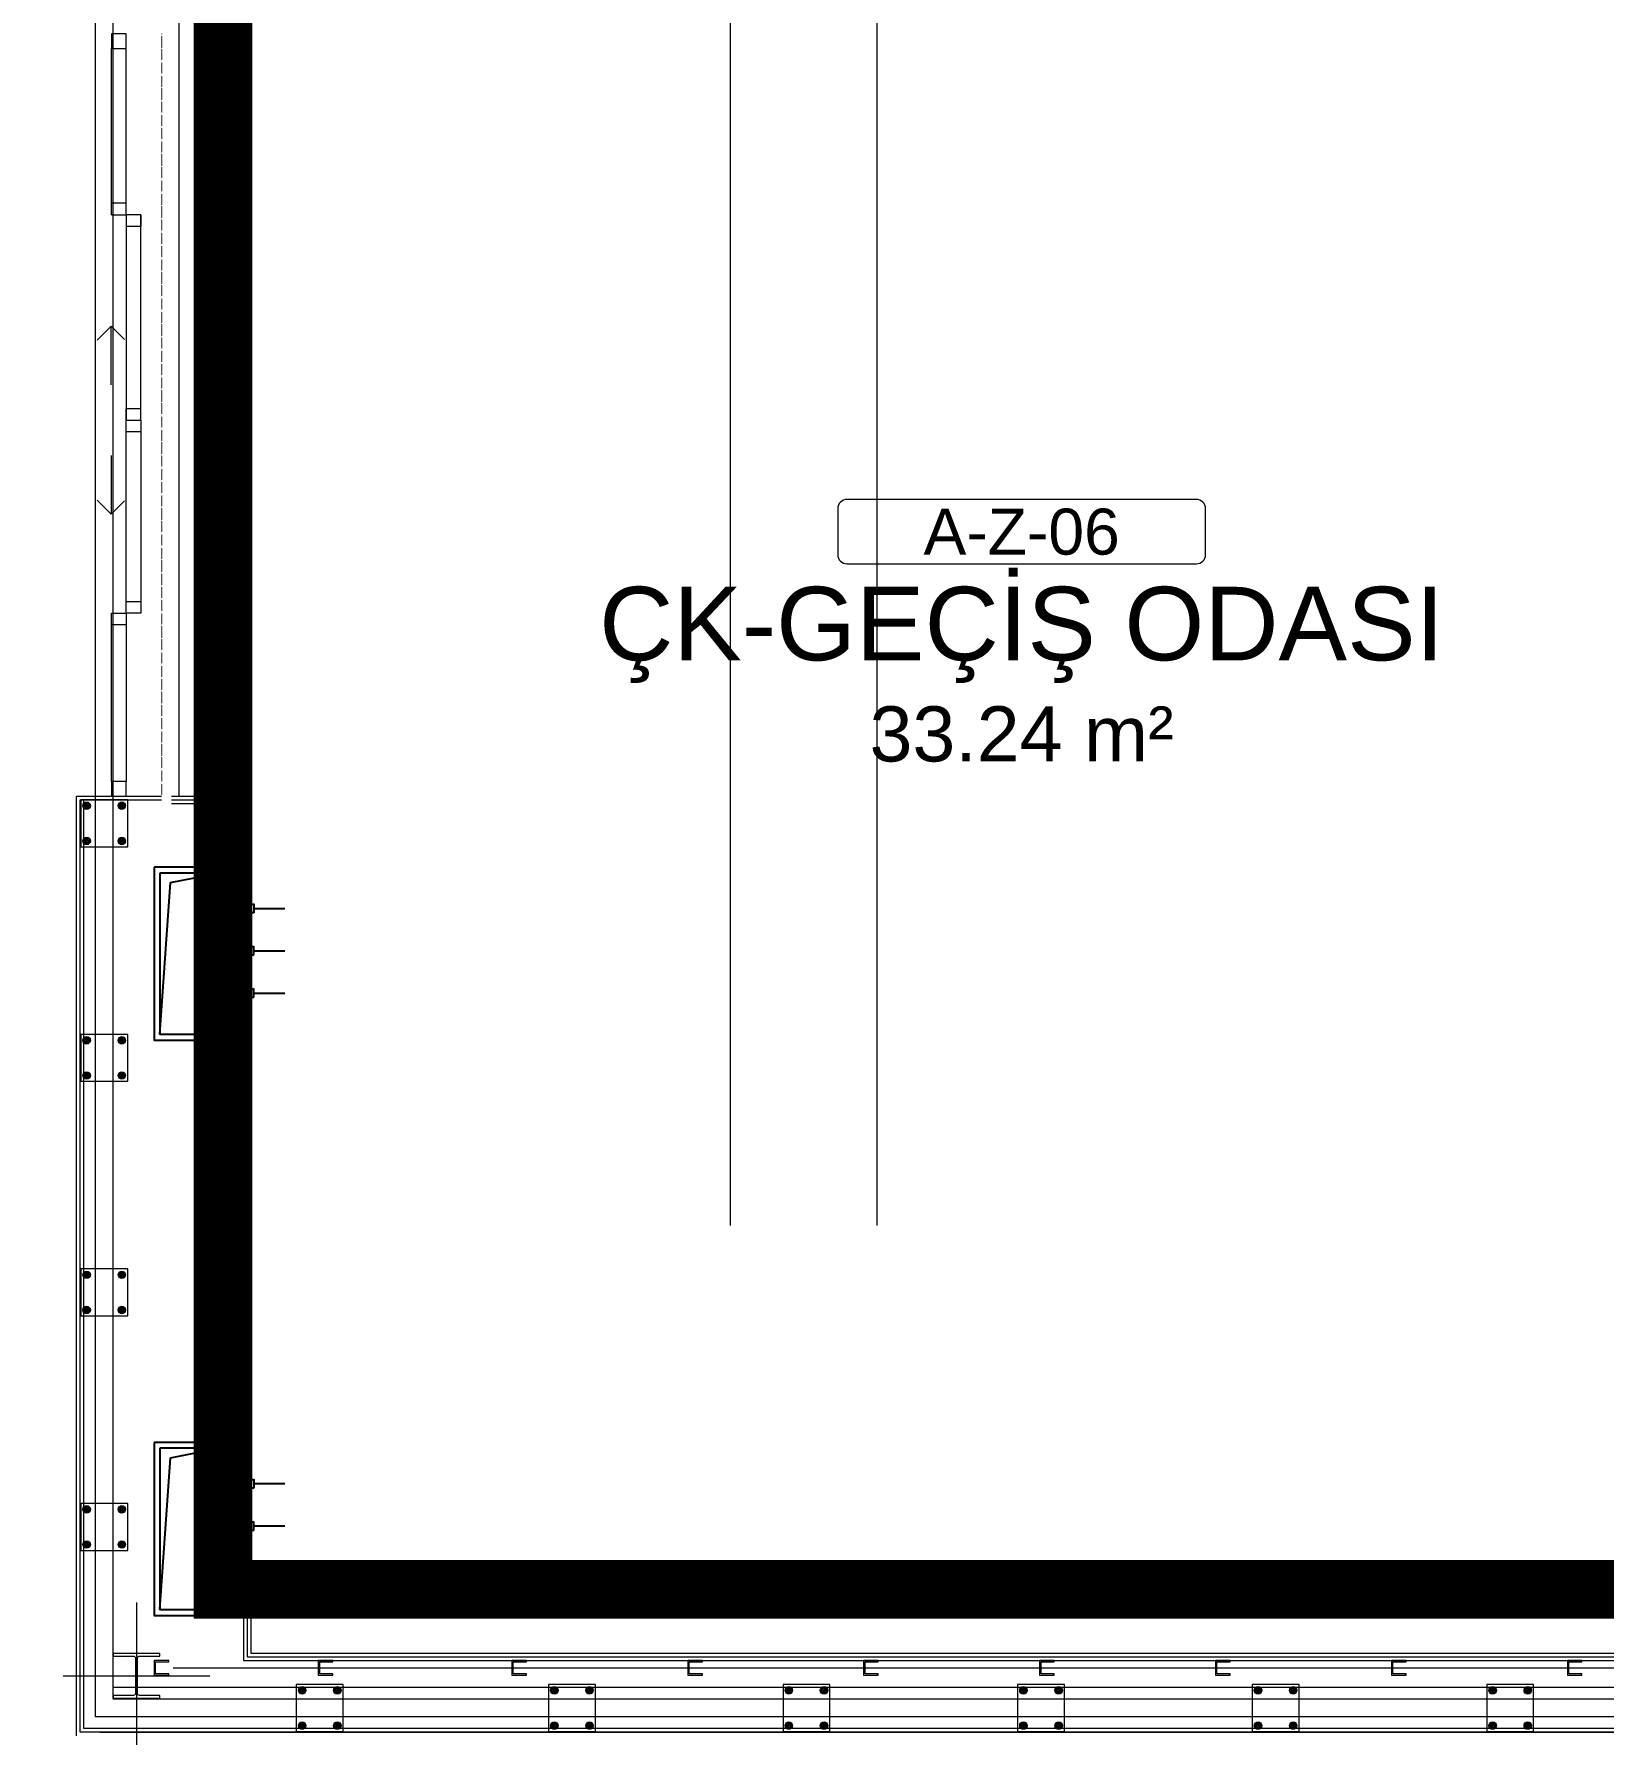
# Model space of a CAD drawing. Header units: centimetres. Extents: x 405464 to 563355, y 50011 to 66875.
# Drawn here: x 513001 to 513536, y 54857 to 55437 of the extents above; entities that cross this region are included whole.
import ezdxf
from ezdxf.enums import TextEntityAlignment as Align

# ---------------------------------------------------------------- set-up
doc = ezdxf.new("R2010")
doc.units = ezdxf.units.CM
for name, pattern in [('CHAIN', [0.3543, 0.2362, -0.0295, 0.0591, -0.0295]), ('DASHDOT', [25.4, 12.7, -6.35, 0, -6.35]), ('DOT', [0.25, 0, -0.25])]:
    doc.linetypes.add(name, pattern=pattern)
doc.layers.get('0').update_dxf_attribs({"lineweight": 9})
doc.layers.add('-MH_Ad', color=1, linetype='Continuous', lineweight=9, true_color=0xff0000)
doc.layers.add('DV_alçıpanel_duvar_yeni', color=1, linetype='Continuous', lineweight=20, true_color=0xff0000)
for name, color, linetype, lineweight in [('0-KRCN-MİMARİ-220526', 8, 'Continuous', 9), ('A_Aks', 30, 'DASHDOT', 9), ('A_Pencere Doğrama-Ex', 140, 'Continuous', 15), ('D_Aluminyum', 140, 'Continuous', 18), ('D_Celik_Profil', 10, 'Continuous', 15), ('DV_Alcipan_Ylt', 93, 'BATTING', 9), ('G_0.09', 254, 'Continuous', 9), ('G_0.13', 145, 'Continuous', 13), ('M00_Mahal_No$0$MH_Alan', 51, 'Continuous', 9), ('M_DC', 130, 'Continuous', 15), ('MH_Alan', 51, 'Continuous', 9)]:
    doc.layers.add(name, color=color, linetype=linetype, lineweight=lineweight)
doc.layers.add('Em.K - FFU', color=2, linetype='Continuous')
doc.styles.add('M00_Mahal_No$0$Kalin01', font='swissk.ttf')
doc.styles.add('M00_Mahal_No$0$Normal', font='swiss.ttf')
doc.styles.add('MAHAL', font='swissc.ttf')
doc.linetypes.add('BATTING', pattern='A,0.0001,-0.1,[134,ltypeshp.shx,S=0.1,R=0,X=-0.1,Y=0],-0.2,[134,ltypeshp.shx,S=0.1,R=180,X=0.1,Y=0],-0.1', length=0.4001)

# ---------------------------------------------------------------- blocks, each defined once
blk = doc.blocks.new('1_etap')
at = {"color": 8}
for points in [[(-3871.52, 2840.25), (-3855.52, 2840.25), (-3855.52, 2856.25), (-3871.52, 2856.25)], [(-3871.52, 2760.25), (-3855.52, 2760.25), (-3855.52, 2776.25), (-3871.52, 2776.25)], [(-3871.52, 2680.25), (-3855.52, 2680.25), (-3855.52, 2696.25), (-3871.52, 2696.25)], [(-3871.52, 2600.25), (-3855.52, 2600.25), (-3855.52, 2616.25), (-3871.52, 2616.25)], [(-3798.02, 2538.5), (-3782.02, 2538.5), (-3782.02, 2554.5), (-3798.02, 2554.5)], [(-3712.02, 2538.5), (-3696.02, 2538.5), (-3696.02, 2554.5), (-3712.02, 2554.5)], [(-3632.02, 2538.5), (-3616.02, 2538.5), (-3616.02, 2554.5), (-3632.02, 2554.5)], [(-3552.02, 2538.5), (-3536.02, 2538.5), (-3536.02, 2554.5), (-3552.02, 2554.5)], [(-3472.02, 2538.5), (-3456.02, 2538.5), (-3456.02, 2554.5), (-3472.02, 2554.5)], [(-3392.02, 2538.5), (-3376.02, 2538.5), (-3376.02, 2554.5), (-3392.02, 2554.5)]]:
    blk.add_lwpolyline(points, close=True, dxfattribs=at)
at = {"layer": 'A_Aks', "color": 8, "ltscale": 10}
for points in [[(-3852.52, 2582.5), (-3852.52, 2532.5)], [(-3877.52, 2557.5), (-3827.52, 2557.5)]]:
    blk.add_lwpolyline(points, dxfattribs=at)
at = {"layer": 'D_Aluminyum', "color": 8}
for p, q in [((-3856.02, 3117.5), (-3861.02, 3117.5)), ((-3861.02, 3055.86), (-3861.02, 3112.5)), ((-3856.02, 3055.86), (-3856.02, 3112.5)), ((-3861.02, 3055.86), (-3861.02, 3059.86)), ((-3861.02, 3059.86), (-3856.02, 3059.86)), ((-3861.02, 3055.86), (-3856.02, 3055.86)), ((-3851.02, 3055.86), (-3856.02, 3055.86)), ((-3856.02, 3055.86), (-3856.02, 2985.78)), ((-3851.02, 3051.86), (-3856.02, 3051.86)), ((-3851.02, 2985.78), (-3851.02, 3055.86)), ((-3851.02, 3055.86), (-3851.02, 3051.86)), ((-3861.17, 3017.89), (-3865.97, 3013.1)), ((-3861.17, 2997.81), (-3861.17, 3017.89)), ((-3861.17, 3017.89), (-3856.56, 3013.27)), ((-3856.02, 2985.78), (-3856.02, 2989.78)), ((-3856.02, 2989.78), (-3851.02, 2989.78)), ((-3856.02, 2919.93), (-3856.02, 2985.78)), ((-3856.02, 2985.78), (-3851.02, 2985.78)), ((-3856.02, 2985.78), (-3851.02, 2985.78)), ((-3851.02, 2981.78), (-3856.02, 2981.78)), ((-3851.02, 2985.78), (-3851.02, 2919.93)), ((-3851.02, 2985.78), (-3851.02, 2981.78)), ((-3861.18, 2973.76), (-3861.18, 2953.68)), ((-3861.18, 2953.68), (-3865.97, 2958.47)), ((-3861.18, 2953.68), (-3856.56, 2958.3)), ((-3856.02, 2919.93), (-3856.02, 2923.93)), ((-3856.02, 2923.93), (-3851.02, 2923.93)), ((-3861.02, 2862.5), (-3861.02, 2919.93)), ((-3861.02, 2919.93), (-3856.02, 2919.93)), ((-3856.02, 2919.93), (-3856.02, 2862.5)), ((-3851.02, 2919.93), (-3856.02, 2919.93)), ((-3856.02, 2919.93), (-3856.02, 2915.93)), ((-3856.02, 2915.93), (-3861.02, 2915.93))]:
    blk.add_line(p, q, dxfattribs=at)
for points in [[(-3856.02, 3112.5), (-3856.02, 3117.5), (-3861.02, 3117.5), (-3861.02, 3112.5)], [(-3856.02, 2857.5), (-3856.02, 2862.5), (-3861.02, 2862.5), (-3861.02, 2857.5)]]:
    blk.add_lwpolyline(points, close=True, dxfattribs=at)
at = {"layer": 'D_Celik_Profil', "color": 8}
blk.add_lwpolyline([(-3860.52, 2550.8), (-3860.52, 2549.9), (-3844.52, 2549.9), (-3844.52, 2550.8), (-3851.47, 2550.8, -0.414214), (-3852.22, 2551.55), (-3852.22, 2563.45, -0.414214), (-3851.47, 2564.2), (-3844.52, 2564.2), (-3844.52, 2565.1), (-3860.52, 2565.1), (-3860.52, 2564.2), (-3853.57, 2564.2, -0.414214), (-3852.82, 2563.45), (-3852.82, 2551.55, -0.414214), (-3853.57, 2550.8)], format="xyb", close=True, dxfattribs=at)
at = {"layer": 'DV_Alcipan_Ylt', "color": 8, "ltscale": 5}
blk.add_line((-3840.02, 2560.2), (-3256.02, 2560.2), dxfattribs=at)
at = {"layer": 'DV_alçıpanel_duvar_yeni', "color": 8, "linetype": 'DOT'}
blk.add_line((-3844.02, 3117.5), (-3844.02, 2857.5), dxfattribs=at)
at = {"layer": 'DV_alçıpanel_duvar_yeni', "color": 8}
for p, q in [((-3873.02, 2537), (-3873.02, 2857.5)), ((-3873.02, 2857.5), (-3844.02, 2857.5)), ((-3871.77, 2538.25), (-3871.77, 2856.25)), ((-3871.77, 2856.25), (-3844.02, 2856.25)), ((-3870.52, 2539.5), (-3870.52, 2856.25)), ((-3840.52, 2857.5), (-3813.52, 2857.5)), ((-3840.52, 2856.25), (-3814.77, 2856.25)), ((-3840.52, 2855), (-3816.02, 2855)), ((-3816.02, 2855), (-3816.02, 2562.7)), ((-3814.77, 2856.25), (-3814.77, 2563.95)), ((-3813.52, 2857.5), (-3813.52, 2565.2)), ((-3814.77, 2563.95), (-3281.27, 2563.95)), ((-3813.52, 2565.2), (-3282.52, 2565.2)), ((-3816.02, 2562.7), (-3280.02, 2562.7)), ((-2418.27, 2538.25), (-3871.77, 2538.25)), ((-2418.27, 2539.5), (-3870.52, 2539.5)), ((-3865.02, 2538.25), (-2411.02, 2538.25))]:
    blk.add_line(p, q, dxfattribs=at)
at = {"layer": 'Em.K - FFU', "color": 8}
for p, q in [((-3840.91, 2828.03), (-3824.52, 2831.29)), ((-3824.52, 2831.29), (-3819.52, 2831.29)), ((-3819.52, 2774.29), (-3819.52, 2833.29)), ((-3819.02, 2774.29), (-3819.02, 2833.29)), ((-3844.52, 2776.29), (-3840.91, 2828.03)), ((-3818.21, 2819.22), (-3812.44, 2820.76)), ((-3818.21, 2819.22), (-3812.44, 2817.67)), ((-3812.44, 2820.76), (-3812.44, 2817.67)), ((-3812.44, 2819.22), (-3801.9, 2819.22)), ((-3818.21, 2804.79), (-3812.44, 2806.34)), ((-3818.21, 2804.79), (-3812.44, 2803.25)), ((-3812.44, 2803.25), (-3812.44, 2806.34)), ((-3812.44, 2804.79), (-3801.9, 2804.79)), ((-3818.21, 2790.37), (-3812.44, 2791.91)), ((-3818.21, 2790.37), (-3812.44, 2788.82)), ((-3812.44, 2788.82), (-3812.44, 2791.91)), ((-3812.44, 2790.37), (-3801.9, 2790.37)), ((-3824.52, 2776.29), (-3819.52, 2776.29)), ((-3840.91, 2631.84), (-3824.52, 2635.1)), ((-3824.52, 2635.1), (-3819.52, 2635.1)), ((-3819.52, 2578.1), (-3819.52, 2637.1)), ((-3819.02, 2578.1), (-3819.02, 2637.1)), ((-3844.52, 2580.1), (-3840.91, 2631.84)), ((-3818.21, 2623.02), (-3812.44, 2624.57)), ((-3818.21, 2623.02), (-3812.44, 2621.48)), ((-3812.44, 2624.57), (-3812.44, 2621.48)), ((-3812.44, 2623.02), (-3801.9, 2623.02)), ((-3818.21, 2608.6), (-3812.44, 2610.14)), ((-3812.44, 2607.06), (-3812.44, 2610.14)), ((-3818.21, 2608.6), (-3812.44, 2607.06)), ((-3812.44, 2608.6), (-3801.9, 2608.6)), ((-3818.21, 2594.18), (-3812.44, 2595.72)), ((-3818.21, 2594.18), (-3812.44, 2592.63)), ((-3812.44, 2592.63), (-3812.44, 2595.72)), ((-3812.44, 2594.18), (-3801.9, 2594.18)), ((-3824.52, 2580.1), (-3819.52, 2580.1))]:
    blk.add_line(p, q, dxfattribs=at)
for points in [[(-3846.52, 2833.29), (-3846.52, 2774.29), (-3822.52, 2774.29), (-3822.52, 2833.29)], [(-3844.52, 2831.29), (-3844.52, 2776.29), (-3824.52, 2776.29), (-3824.52, 2831.29)], [(-3819.02, 2774.29), (-3819.02, 2833.29), (-3819.52, 2833.29), (-3819.52, 2774.29)], [(-3846.52, 2637.1), (-3846.52, 2578.1), (-3822.52, 2578.1), (-3822.52, 2637.1)], [(-3844.52, 2635.1), (-3844.52, 2580.1), (-3824.52, 2580.1), (-3824.52, 2635.1)], [(-3819.02, 2578.1), (-3819.02, 2637.1), (-3819.52, 2637.1), (-3819.52, 2578.1)]]:
    blk.add_lwpolyline(points, close=True, dxfattribs=at)
at = {"layer": 'G_0.09', "color": 8}
for p, q in [((-3870.69, 2854.25), (-3870.11, 2855.26)), ((-3870.11, 2853.24), (-3870.69, 2854.25)), ((-3870.11, 2855.26), (-3868.94, 2855.26)), ((-3868.94, 2853.24), (-3870.11, 2853.24)), ((-3868.94, 2855.26), (-3868.35, 2854.25)), ((-3868.35, 2854.25), (-3868.94, 2853.24)), ((-3858.11, 2855.26), (-3858.69, 2854.25)), ((-3858.69, 2854.25), (-3858.11, 2853.24)), ((-3856.94, 2855.26), (-3858.11, 2855.26)), ((-3858.11, 2853.24), (-3856.94, 2853.24)), ((-3856.35, 2854.25), (-3856.94, 2855.26)), ((-3856.94, 2853.24), (-3856.35, 2854.25)), ((-3870.11, 2843.26), (-3870.69, 2842.25)), ((-3870.69, 2842.25), (-3870.11, 2841.24)), ((-3868.94, 2843.26), (-3870.11, 2843.26)), ((-3868.35, 2842.25), (-3868.94, 2843.26)), ((-3868.94, 2841.24), (-3868.35, 2842.25)), ((-3858.69, 2842.25), (-3858.11, 2843.26)), ((-3858.11, 2841.24), (-3858.69, 2842.25)), ((-3858.11, 2843.26), (-3856.94, 2843.26)), ((-3856.94, 2843.26), (-3856.35, 2842.25)), ((-3856.35, 2842.25), (-3856.94, 2841.24)), ((-3870.11, 2841.24), (-3868.94, 2841.24)), ((-3856.94, 2841.24), (-3858.11, 2841.24)), ((-3870.69, 2774.25), (-3870.11, 2775.26)), ((-3870.11, 2773.24), (-3870.69, 2774.25)), ((-3870.11, 2775.26), (-3868.94, 2775.26)), ((-3868.94, 2773.24), (-3870.11, 2773.24)), ((-3868.94, 2775.26), (-3868.35, 2774.25)), ((-3868.35, 2774.25), (-3868.94, 2773.24)), ((-3858.11, 2775.26), (-3858.69, 2774.25)), ((-3858.69, 2774.25), (-3858.11, 2773.24)), ((-3856.94, 2775.26), (-3858.11, 2775.26)), ((-3858.11, 2773.24), (-3856.94, 2773.24)), ((-3856.35, 2774.25), (-3856.94, 2775.26)), ((-3856.94, 2773.24), (-3856.35, 2774.25)), ((-3870.11, 2763.26), (-3870.69, 2762.25)), ((-3870.69, 2762.25), (-3870.11, 2761.24)), ((-3868.94, 2763.26), (-3870.11, 2763.26)), ((-3870.11, 2761.24), (-3868.94, 2761.24)), ((-3868.35, 2762.25), (-3868.94, 2763.26)), ((-3868.94, 2761.24), (-3868.35, 2762.25)), ((-3858.69, 2762.25), (-3858.11, 2763.26)), ((-3858.11, 2761.24), (-3858.69, 2762.25)), ((-3858.11, 2763.26), (-3856.94, 2763.26)), ((-3856.94, 2761.24), (-3858.11, 2761.24)), ((-3856.94, 2763.26), (-3856.35, 2762.25)), ((-3856.35, 2762.25), (-3856.94, 2761.24)), ((-3870.69, 2694.25), (-3870.11, 2695.26)), ((-3870.11, 2693.24), (-3870.69, 2694.25)), ((-3870.11, 2695.26), (-3868.94, 2695.26)), ((-3868.94, 2693.24), (-3870.11, 2693.24)), ((-3868.94, 2695.26), (-3868.35, 2694.25)), ((-3868.35, 2694.25), (-3868.94, 2693.24)), ((-3858.11, 2695.26), (-3858.69, 2694.25)), ((-3858.69, 2694.25), (-3858.11, 2693.24)), ((-3856.94, 2695.26), (-3858.11, 2695.26)), ((-3858.11, 2693.24), (-3856.94, 2693.24)), ((-3856.35, 2694.25), (-3856.94, 2695.26)), ((-3856.94, 2693.24), (-3856.35, 2694.25)), ((-3870.11, 2683.26), (-3870.69, 2682.25)), ((-3870.69, 2682.25), (-3870.11, 2681.24)), ((-3868.94, 2683.26), (-3870.11, 2683.26)), ((-3870.11, 2681.24), (-3868.94, 2681.24)), ((-3868.35, 2682.25), (-3868.94, 2683.26)), ((-3868.94, 2681.24), (-3868.35, 2682.25)), ((-3858.69, 2682.25), (-3858.11, 2683.26)), ((-3858.11, 2681.24), (-3858.69, 2682.25)), ((-3858.11, 2683.26), (-3856.94, 2683.26)), ((-3856.94, 2681.24), (-3858.11, 2681.24)), ((-3856.94, 2683.26), (-3856.35, 2682.25)), ((-3856.35, 2682.25), (-3856.94, 2681.24)), ((-3870.69, 2614.25), (-3870.11, 2615.26)), ((-3870.11, 2615.26), (-3868.94, 2615.26)), ((-3868.94, 2615.26), (-3868.35, 2614.25)), ((-3858.11, 2615.26), (-3858.69, 2614.25)), ((-3856.94, 2615.26), (-3858.11, 2615.26)), ((-3856.35, 2614.25), (-3856.94, 2615.26)), ((-3870.11, 2613.24), (-3870.69, 2614.25)), ((-3868.94, 2613.24), (-3870.11, 2613.24)), ((-3868.35, 2614.25), (-3868.94, 2613.24)), ((-3858.69, 2614.25), (-3858.11, 2613.24)), ((-3858.11, 2613.24), (-3856.94, 2613.24)), ((-3856.94, 2613.24), (-3856.35, 2614.25)), ((-3870.11, 2603.26), (-3870.69, 2602.25)), ((-3870.69, 2602.25), (-3870.11, 2601.24)), ((-3868.94, 2603.26), (-3870.11, 2603.26)), ((-3870.11, 2601.24), (-3868.94, 2601.24)), ((-3868.35, 2602.25), (-3868.94, 2603.26)), ((-3868.94, 2601.24), (-3868.35, 2602.25)), ((-3858.69, 2602.25), (-3858.11, 2603.26)), ((-3858.11, 2601.24), (-3858.69, 2602.25)), ((-3858.11, 2603.26), (-3856.94, 2603.26)), ((-3856.94, 2601.24), (-3858.11, 2601.24)), ((-3856.94, 2603.26), (-3856.35, 2602.25)), ((-3856.35, 2602.25), (-3856.94, 2601.24)), ((-3797.19, 2552.5), (-3796.61, 2553.51)), ((-3796.61, 2551.49), (-3797.19, 2552.5)), ((-3796.61, 2553.51), (-3795.44, 2553.51)), ((-3795.44, 2551.49), (-3796.61, 2551.49)), ((-3795.44, 2553.51), (-3794.85, 2552.5)), ((-3794.85, 2552.5), (-3795.44, 2551.49)), ((-3784.61, 2553.51), (-3785.19, 2552.5)), ((-3785.19, 2552.5), (-3784.61, 2551.49)), ((-3783.44, 2553.51), (-3784.61, 2553.51)), ((-3784.61, 2551.49), (-3783.44, 2551.49)), ((-3782.85, 2552.5), (-3783.44, 2553.51)), ((-3783.44, 2551.49), (-3782.85, 2552.5)), ((-3711.19, 2552.5), (-3710.61, 2553.51)), ((-3710.61, 2551.49), (-3711.19, 2552.5)), ((-3710.61, 2553.51), (-3709.44, 2553.51)), ((-3709.44, 2551.49), (-3710.61, 2551.49)), ((-3709.44, 2553.51), (-3708.85, 2552.5)), ((-3708.85, 2552.5), (-3709.44, 2551.49)), ((-3698.61, 2553.51), (-3699.19, 2552.5)), ((-3699.19, 2552.5), (-3698.61, 2551.49)), ((-3697.44, 2553.51), (-3698.61, 2553.51)), ((-3698.61, 2551.49), (-3697.44, 2551.49)), ((-3696.85, 2552.5), (-3697.44, 2553.51)), ((-3697.44, 2551.49), (-3696.85, 2552.5)), ((-3631.19, 2552.5), (-3630.61, 2553.51)), ((-3630.61, 2551.49), (-3631.19, 2552.5)), ((-3630.61, 2553.51), (-3629.44, 2553.51)), ((-3629.44, 2551.49), (-3630.61, 2551.49)), ((-3629.44, 2553.51), (-3628.85, 2552.5)), ((-3628.85, 2552.5), (-3629.44, 2551.49)), ((-3618.61, 2553.51), (-3619.19, 2552.5)), ((-3619.19, 2552.5), (-3618.61, 2551.49)), ((-3617.44, 2553.51), (-3618.61, 2553.51)), ((-3618.61, 2551.49), (-3617.44, 2551.49)), ((-3616.85, 2552.5), (-3617.44, 2553.51)), ((-3617.44, 2551.49), (-3616.85, 2552.5)), ((-3551.19, 2552.5), (-3550.61, 2553.51)), ((-3550.61, 2551.49), (-3551.19, 2552.5)), ((-3550.61, 2553.51), (-3549.44, 2553.51)), ((-3549.44, 2551.49), (-3550.61, 2551.49)), ((-3549.44, 2553.51), (-3548.85, 2552.5)), ((-3548.85, 2552.5), (-3549.44, 2551.49)), ((-3538.61, 2553.51), (-3539.19, 2552.5)), ((-3539.19, 2552.5), (-3538.61, 2551.49)), ((-3537.44, 2553.51), (-3538.61, 2553.51)), ((-3538.61, 2551.49), (-3537.44, 2551.49)), ((-3536.85, 2552.5), (-3537.44, 2553.51)), ((-3537.44, 2551.49), (-3536.85, 2552.5)), ((-3471.19, 2552.5), (-3470.61, 2553.51)), ((-3470.61, 2551.49), (-3471.19, 2552.5)), ((-3470.61, 2553.51), (-3469.44, 2553.51)), ((-3469.44, 2551.49), (-3470.61, 2551.49)), ((-3469.44, 2553.51), (-3468.85, 2552.5)), ((-3468.85, 2552.5), (-3469.44, 2551.49)), ((-3458.61, 2553.51), (-3459.19, 2552.5)), ((-3459.19, 2552.5), (-3458.61, 2551.49)), ((-3457.44, 2553.51), (-3458.61, 2553.51)), ((-3458.61, 2551.49), (-3457.44, 2551.49)), ((-3456.85, 2552.5), (-3457.44, 2553.51)), ((-3457.44, 2551.49), (-3456.85, 2552.5)), ((-3391.19, 2552.5), (-3390.61, 2553.51)), ((-3390.61, 2551.49), (-3391.19, 2552.5)), ((-3390.61, 2553.51), (-3389.44, 2553.51)), ((-3389.44, 2551.49), (-3390.61, 2551.49)), ((-3389.44, 2553.51), (-3388.85, 2552.5)), ((-3388.85, 2552.5), (-3389.44, 2551.49)), ((-3378.61, 2553.51), (-3379.19, 2552.5)), ((-3379.19, 2552.5), (-3378.61, 2551.49)), ((-3377.44, 2553.51), (-3378.61, 2553.51)), ((-3378.61, 2551.49), (-3377.44, 2551.49)), ((-3376.85, 2552.5), (-3377.44, 2553.51)), ((-3377.44, 2551.49), (-3376.85, 2552.5)), ((-3796.61, 2541.51), (-3797.19, 2540.5)), ((-3797.19, 2540.5), (-3796.61, 2539.49)), ((-3795.44, 2541.51), (-3796.61, 2541.51)), ((-3794.85, 2540.5), (-3795.44, 2541.51)), ((-3795.44, 2539.49), (-3794.85, 2540.5)), ((-3785.19, 2540.5), (-3784.61, 2541.51)), ((-3784.61, 2539.49), (-3785.19, 2540.5)), ((-3784.61, 2541.51), (-3783.44, 2541.51)), ((-3783.44, 2541.51), (-3782.85, 2540.5)), ((-3782.85, 2540.5), (-3783.44, 2539.49)), ((-3710.61, 2541.51), (-3711.19, 2540.5)), ((-3711.19, 2540.5), (-3710.61, 2539.49)), ((-3709.44, 2541.51), (-3710.61, 2541.51)), ((-3708.85, 2540.5), (-3709.44, 2541.51)), ((-3709.44, 2539.49), (-3708.85, 2540.5)), ((-3699.19, 2540.5), (-3698.61, 2541.51)), ((-3698.61, 2539.49), (-3699.19, 2540.5)), ((-3698.61, 2541.51), (-3697.44, 2541.51)), ((-3697.44, 2541.51), (-3696.85, 2540.5)), ((-3696.85, 2540.5), (-3697.44, 2539.49)), ((-3630.61, 2541.51), (-3631.19, 2540.5)), ((-3631.19, 2540.5), (-3630.61, 2539.49)), ((-3629.44, 2541.51), (-3630.61, 2541.51)), ((-3628.85, 2540.5), (-3629.44, 2541.51)), ((-3629.44, 2539.49), (-3628.85, 2540.5)), ((-3619.19, 2540.5), (-3618.61, 2541.51)), ((-3618.61, 2539.49), (-3619.19, 2540.5)), ((-3618.61, 2541.51), (-3617.44, 2541.51)), ((-3617.44, 2541.51), (-3616.85, 2540.5)), ((-3616.85, 2540.5), (-3617.44, 2539.49)), ((-3550.61, 2541.51), (-3551.19, 2540.5)), ((-3551.19, 2540.5), (-3550.61, 2539.49)), ((-3549.44, 2541.51), (-3550.61, 2541.51)), ((-3548.85, 2540.5), (-3549.44, 2541.51)), ((-3549.44, 2539.49), (-3548.85, 2540.5)), ((-3539.19, 2540.5), (-3538.61, 2541.51)), ((-3538.61, 2539.49), (-3539.19, 2540.5)), ((-3538.61, 2541.51), (-3537.44, 2541.51)), ((-3537.44, 2541.51), (-3536.85, 2540.5)), ((-3536.85, 2540.5), (-3537.44, 2539.49)), ((-3470.61, 2541.51), (-3471.19, 2540.5)), ((-3471.19, 2540.5), (-3470.61, 2539.49)), ((-3469.44, 2541.51), (-3470.61, 2541.51)), ((-3468.85, 2540.5), (-3469.44, 2541.51)), ((-3469.44, 2539.49), (-3468.85, 2540.5)), ((-3459.19, 2540.5), (-3458.61, 2541.51)), ((-3458.61, 2539.49), (-3459.19, 2540.5)), ((-3458.61, 2541.51), (-3457.44, 2541.51)), ((-3457.44, 2541.51), (-3456.85, 2540.5)), ((-3456.85, 2540.5), (-3457.44, 2539.49)), ((-3390.61, 2541.51), (-3391.19, 2540.5)), ((-3391.19, 2540.5), (-3390.61, 2539.49)), ((-3389.44, 2541.51), (-3390.61, 2541.51)), ((-3388.85, 2540.5), (-3389.44, 2541.51)), ((-3389.44, 2539.49), (-3388.85, 2540.5)), ((-3379.19, 2540.5), (-3378.61, 2541.51)), ((-3378.61, 2539.49), (-3379.19, 2540.5)), ((-3378.61, 2541.51), (-3377.44, 2541.51)), ((-3377.44, 2541.51), (-3376.85, 2540.5)), ((-3376.85, 2540.5), (-3377.44, 2539.49)), ((-3796.61, 2539.49), (-3795.44, 2539.49)), ((-3783.44, 2539.49), (-3784.61, 2539.49)), ((-3710.61, 2539.49), (-3709.44, 2539.49)), ((-3697.44, 2539.49), (-3698.61, 2539.49)), ((-3630.61, 2539.49), (-3629.44, 2539.49)), ((-3617.44, 2539.49), (-3618.61, 2539.49)), ((-3550.61, 2539.49), (-3549.44, 2539.49)), ((-3537.44, 2539.49), (-3538.61, 2539.49)), ((-3470.61, 2539.49), (-3469.44, 2539.49)), ((-3457.44, 2539.49), (-3458.61, 2539.49)), ((-3390.61, 2539.49), (-3389.44, 2539.49)), ((-3377.44, 2539.49), (-3378.61, 2539.49))]:
    blk.add_line(p, q, dxfattribs=at)
at = {"layer": 'G_0.09', "color": 8, "linetype": 'CHAIN', "ltscale": 3}
for p, q in [((-3868.35, 2854.25), (-3870.69, 2854.25)), ((-3869.52, 2855.26), (-3869.52, 2853.24)), ((-3858.69, 2854.25), (-3856.35, 2854.25)), ((-3857.52, 2855.26), (-3857.52, 2853.24)), ((-3868.35, 2842.25), (-3870.69, 2842.25)), ((-3869.52, 2841.24), (-3869.52, 2843.26)), ((-3858.69, 2842.25), (-3856.35, 2842.25)), ((-3857.52, 2841.24), (-3857.52, 2843.26)), ((-3868.35, 2774.25), (-3870.69, 2774.25)), ((-3869.52, 2775.26), (-3869.52, 2773.24)), ((-3858.69, 2774.25), (-3856.35, 2774.25)), ((-3857.52, 2775.26), (-3857.52, 2773.24)), ((-3868.35, 2762.25), (-3870.69, 2762.25)), ((-3869.52, 2761.24), (-3869.52, 2763.26)), ((-3858.69, 2762.25), (-3856.35, 2762.25)), ((-3857.52, 2761.24), (-3857.52, 2763.26)), ((-3868.35, 2694.25), (-3870.69, 2694.25)), ((-3869.52, 2695.26), (-3869.52, 2693.24)), ((-3858.69, 2694.25), (-3856.35, 2694.25)), ((-3857.52, 2695.26), (-3857.52, 2693.24)), ((-3868.35, 2682.25), (-3870.69, 2682.25)), ((-3869.52, 2681.24), (-3869.52, 2683.26)), ((-3858.69, 2682.25), (-3856.35, 2682.25)), ((-3857.52, 2681.24), (-3857.52, 2683.26)), ((-3869.52, 2615.26), (-3869.52, 2613.24)), ((-3857.52, 2615.26), (-3857.52, 2613.24)), ((-3868.35, 2614.25), (-3870.69, 2614.25)), ((-3858.69, 2614.25), (-3856.35, 2614.25)), ((-3868.35, 2602.25), (-3870.69, 2602.25)), ((-3869.52, 2601.24), (-3869.52, 2603.26)), ((-3858.69, 2602.25), (-3856.35, 2602.25)), ((-3857.52, 2601.24), (-3857.52, 2603.26)), ((-3794.85, 2552.5), (-3797.19, 2552.5)), ((-3796.02, 2553.51), (-3796.02, 2551.49)), ((-3785.19, 2552.5), (-3782.85, 2552.5)), ((-3784.02, 2553.51), (-3784.02, 2551.49)), ((-3708.85, 2552.5), (-3711.19, 2552.5)), ((-3710.02, 2553.51), (-3710.02, 2551.49)), ((-3699.19, 2552.5), (-3696.85, 2552.5)), ((-3698.02, 2553.51), (-3698.02, 2551.49)), ((-3628.85, 2552.5), (-3631.19, 2552.5)), ((-3630.02, 2553.51), (-3630.02, 2551.49)), ((-3619.19, 2552.5), (-3616.85, 2552.5)), ((-3618.02, 2553.51), (-3618.02, 2551.49)), ((-3548.85, 2552.5), (-3551.19, 2552.5)), ((-3550.02, 2553.51), (-3550.02, 2551.49)), ((-3539.19, 2552.5), (-3536.85, 2552.5)), ((-3538.02, 2553.51), (-3538.02, 2551.49)), ((-3468.85, 2552.5), (-3471.19, 2552.5)), ((-3470.02, 2553.51), (-3470.02, 2551.49)), ((-3459.19, 2552.5), (-3456.85, 2552.5)), ((-3458.02, 2553.51), (-3458.02, 2551.49)), ((-3388.85, 2552.5), (-3391.19, 2552.5)), ((-3390.02, 2553.51), (-3390.02, 2551.49)), ((-3379.19, 2552.5), (-3376.85, 2552.5)), ((-3378.02, 2553.51), (-3378.02, 2551.49)), ((-3794.85, 2540.5), (-3797.19, 2540.5)), ((-3796.02, 2539.49), (-3796.02, 2541.51)), ((-3785.19, 2540.5), (-3782.85, 2540.5)), ((-3784.02, 2539.49), (-3784.02, 2541.51)), ((-3708.85, 2540.5), (-3711.19, 2540.5)), ((-3710.02, 2539.49), (-3710.02, 2541.51)), ((-3699.19, 2540.5), (-3696.85, 2540.5)), ((-3698.02, 2539.49), (-3698.02, 2541.51)), ((-3628.85, 2540.5), (-3631.19, 2540.5)), ((-3630.02, 2539.49), (-3630.02, 2541.51)), ((-3619.19, 2540.5), (-3616.85, 2540.5)), ((-3618.02, 2539.49), (-3618.02, 2541.51)), ((-3548.85, 2540.5), (-3551.19, 2540.5)), ((-3550.02, 2539.49), (-3550.02, 2541.51)), ((-3539.19, 2540.5), (-3536.85, 2540.5)), ((-3538.02, 2539.49), (-3538.02, 2541.51)), ((-3468.85, 2540.5), (-3471.19, 2540.5)), ((-3470.02, 2539.49), (-3470.02, 2541.51)), ((-3459.19, 2540.5), (-3456.85, 2540.5)), ((-3458.02, 2539.49), (-3458.02, 2541.51)), ((-3388.85, 2540.5), (-3391.19, 2540.5)), ((-3390.02, 2539.49), (-3390.02, 2541.51)), ((-3379.19, 2540.5), (-3376.85, 2540.5)), ((-3378.02, 2539.49), (-3378.02, 2541.51))]:
    blk.add_line(p, q, dxfattribs=at)
at = {"layer": 'G_0.09', "color": 8}
for centre, radius in [((-3869.52, 2854.25), 1.28), ((-3869.52, 2854.25), 0.917), ((-3869.52, 2854.25), 0.9), ((-3869.52, 2854.25), 0.693), ((-3869.52, 2854.25), 0.64), ((-3869.52, 2854.25), 0.539), ((-3857.52, 2854.25), 1.28), ((-3857.52, 2854.25), 0.917), ((-3857.52, 2854.25), 0.9), ((-3857.52, 2854.25), 0.693), ((-3857.52, 2854.25), 0.64), ((-3857.52, 2854.25), 0.539), ((-3869.52, 2842.25), 1.28), ((-3869.52, 2842.25), 0.917), ((-3869.52, 2842.25), 0.9), ((-3869.52, 2842.25), 0.693), ((-3869.52, 2842.25), 0.64), ((-3869.52, 2842.25), 0.539), ((-3857.52, 2842.25), 1.28), ((-3857.52, 2842.25), 0.917), ((-3857.52, 2842.25), 0.9), ((-3857.52, 2842.25), 0.693), ((-3857.52, 2842.25), 0.64), ((-3857.52, 2842.25), 0.539), ((-3869.52, 2774.25), 1.28), ((-3869.52, 2774.25), 0.917), ((-3869.52, 2774.25), 0.9), ((-3869.52, 2774.25), 0.693), ((-3869.52, 2774.25), 0.64), ((-3869.52, 2774.25), 0.539), ((-3857.52, 2774.25), 1.28), ((-3857.52, 2774.25), 0.917), ((-3857.52, 2774.25), 0.9), ((-3857.52, 2774.25), 0.693), ((-3857.52, 2774.25), 0.64), ((-3857.52, 2774.25), 0.539), ((-3869.52, 2762.25), 1.28), ((-3869.52, 2762.25), 0.917), ((-3869.52, 2762.25), 0.9), ((-3869.52, 2762.25), 0.693), ((-3869.52, 2762.25), 0.64), ((-3869.52, 2762.25), 0.539), ((-3857.52, 2762.25), 1.28), ((-3857.52, 2762.25), 0.917), ((-3857.52, 2762.25), 0.9), ((-3857.52, 2762.25), 0.693), ((-3857.52, 2762.25), 0.64), ((-3857.52, 2762.25), 0.539), ((-3869.52, 2694.25), 1.28), ((-3869.52, 2694.25), 0.917), ((-3869.52, 2694.25), 0.9), ((-3869.52, 2694.25), 0.693), ((-3869.52, 2694.25), 0.64), ((-3869.52, 2694.25), 0.539), ((-3857.52, 2694.25), 1.28), ((-3857.52, 2694.25), 0.917), ((-3857.52, 2694.25), 0.9), ((-3857.52, 2694.25), 0.693), ((-3857.52, 2694.25), 0.64), ((-3857.52, 2694.25), 0.539), ((-3869.52, 2682.25), 1.28), ((-3869.52, 2682.25), 0.917), ((-3869.52, 2682.25), 0.9), ((-3869.52, 2682.25), 0.693), ((-3869.52, 2682.25), 0.64), ((-3869.52, 2682.25), 0.539), ((-3857.52, 2682.25), 1.28), ((-3857.52, 2682.25), 0.917), ((-3857.52, 2682.25), 0.9), ((-3857.52, 2682.25), 0.693), ((-3857.52, 2682.25), 0.64), ((-3857.52, 2682.25), 0.539), ((-3869.52, 2614.25), 1.28), ((-3857.52, 2614.25), 1.28), ((-3869.52, 2614.25), 0.917), ((-3869.52, 2614.25), 0.9), ((-3869.52, 2614.25), 0.693), ((-3869.52, 2614.25), 0.64), ((-3869.52, 2614.25), 0.539), ((-3857.52, 2614.25), 0.917), ((-3857.52, 2614.25), 0.9), ((-3857.52, 2614.25), 0.693), ((-3857.52, 2614.25), 0.64), ((-3857.52, 2614.25), 0.539), ((-3869.52, 2602.25), 1.28), ((-3869.52, 2602.25), 0.917), ((-3869.52, 2602.25), 0.9), ((-3869.52, 2602.25), 0.693), ((-3869.52, 2602.25), 0.64), ((-3869.52, 2602.25), 0.539), ((-3857.52, 2602.25), 1.28), ((-3857.52, 2602.25), 0.917), ((-3857.52, 2602.25), 0.9), ((-3857.52, 2602.25), 0.693), ((-3857.52, 2602.25), 0.64), ((-3857.52, 2602.25), 0.539), ((-3796.02, 2552.5), 1.28), ((-3796.02, 2552.5), 0.917), ((-3796.02, 2552.5), 0.9), ((-3796.02, 2552.5), 0.693), ((-3796.02, 2552.5), 0.64), ((-3796.02, 2552.5), 0.539), ((-3784.02, 2552.5), 1.28), ((-3784.02, 2552.5), 0.917), ((-3784.02, 2552.5), 0.9), ((-3784.02, 2552.5), 0.693), ((-3784.02, 2552.5), 0.64), ((-3784.02, 2552.5), 0.539), ((-3710.02, 2552.5), 1.28), ((-3710.02, 2552.5), 0.917), ((-3710.02, 2552.5), 0.9), ((-3710.02, 2552.5), 0.693), ((-3710.02, 2552.5), 0.64), ((-3710.02, 2552.5), 0.539), ((-3698.02, 2552.5), 1.28), ((-3698.02, 2552.5), 0.917), ((-3698.02, 2552.5), 0.9), ((-3698.02, 2552.5), 0.693), ((-3698.02, 2552.5), 0.64), ((-3698.02, 2552.5), 0.539), ((-3630.02, 2552.5), 1.28), ((-3630.02, 2552.5), 0.917), ((-3630.02, 2552.5), 0.9), ((-3630.02, 2552.5), 0.693), ((-3630.02, 2552.5), 0.64), ((-3630.02, 2552.5), 0.539), ((-3618.02, 2552.5), 1.28), ((-3618.02, 2552.5), 0.917), ((-3618.02, 2552.5), 0.9), ((-3618.02, 2552.5), 0.693), ((-3618.02, 2552.5), 0.64), ((-3618.02, 2552.5), 0.539), ((-3550.02, 2552.5), 1.28), ((-3550.02, 2552.5), 0.917), ((-3550.02, 2552.5), 0.9), ((-3550.02, 2552.5), 0.693), ((-3550.02, 2552.5), 0.64), ((-3550.02, 2552.5), 0.539), ((-3538.02, 2552.5), 1.28), ((-3538.02, 2552.5), 0.917), ((-3538.02, 2552.5), 0.9), ((-3538.02, 2552.5), 0.693), ((-3538.02, 2552.5), 0.64), ((-3538.02, 2552.5), 0.539), ((-3470.02, 2552.5), 1.28), ((-3470.02, 2552.5), 0.917), ((-3470.02, 2552.5), 0.9), ((-3470.02, 2552.5), 0.693), ((-3470.02, 2552.5), 0.64), ((-3470.02, 2552.5), 0.539), ((-3458.02, 2552.5), 1.28), ((-3458.02, 2552.5), 0.917), ((-3458.02, 2552.5), 0.9), ((-3458.02, 2552.5), 0.693), ((-3458.02, 2552.5), 0.64), ((-3458.02, 2552.5), 0.539), ((-3390.02, 2552.5), 1.28), ((-3390.02, 2552.5), 0.917), ((-3390.02, 2552.5), 0.9), ((-3390.02, 2552.5), 0.693), ((-3390.02, 2552.5), 0.64), ((-3390.02, 2552.5), 0.539), ((-3378.02, 2552.5), 1.28), ((-3378.02, 2552.5), 0.917), ((-3378.02, 2552.5), 0.9), ((-3378.02, 2552.5), 0.693), ((-3378.02, 2552.5), 0.64), ((-3378.02, 2552.5), 0.539), ((-3796.02, 2540.5), 1.28), ((-3796.02, 2540.5), 0.917), ((-3796.02, 2540.5), 0.9), ((-3796.02, 2540.5), 0.693), ((-3796.02, 2540.5), 0.64), ((-3796.02, 2540.5), 0.539), ((-3784.02, 2540.5), 1.28), ((-3784.02, 2540.5), 0.917), ((-3784.02, 2540.5), 0.9), ((-3784.02, 2540.5), 0.693), ((-3784.02, 2540.5), 0.64), ((-3784.02, 2540.5), 0.539), ((-3710.02, 2540.5), 1.28), ((-3710.02, 2540.5), 0.917), ((-3710.02, 2540.5), 0.9), ((-3710.02, 2540.5), 0.693), ((-3710.02, 2540.5), 0.64), ((-3710.02, 2540.5), 0.539), ((-3698.02, 2540.5), 1.28), ((-3698.02, 2540.5), 0.917), ((-3698.02, 2540.5), 0.9), ((-3698.02, 2540.5), 0.693), ((-3698.02, 2540.5), 0.64), ((-3698.02, 2540.5), 0.539), ((-3630.02, 2540.5), 1.28), ((-3630.02, 2540.5), 0.917), ((-3630.02, 2540.5), 0.9), ((-3630.02, 2540.5), 0.693), ((-3630.02, 2540.5), 0.64), ((-3630.02, 2540.5), 0.539), ((-3618.02, 2540.5), 1.28), ((-3618.02, 2540.5), 0.917), ((-3618.02, 2540.5), 0.9), ((-3618.02, 2540.5), 0.693), ((-3618.02, 2540.5), 0.64), ((-3618.02, 2540.5), 0.539), ((-3550.02, 2540.5), 1.28), ((-3550.02, 2540.5), 0.917), ((-3550.02, 2540.5), 0.9), ((-3550.02, 2540.5), 0.693), ((-3550.02, 2540.5), 0.64), ((-3550.02, 2540.5), 0.539), ((-3538.02, 2540.5), 1.28), ((-3538.02, 2540.5), 0.917), ((-3538.02, 2540.5), 0.9), ((-3538.02, 2540.5), 0.693), ((-3538.02, 2540.5), 0.64), ((-3538.02, 2540.5), 0.539), ((-3470.02, 2540.5), 1.28), ((-3470.02, 2540.5), 0.917), ((-3470.02, 2540.5), 0.9), ((-3470.02, 2540.5), 0.693), ((-3470.02, 2540.5), 0.64), ((-3470.02, 2540.5), 0.539), ((-3458.02, 2540.5), 1.28), ((-3458.02, 2540.5), 0.917), ((-3458.02, 2540.5), 0.9), ((-3458.02, 2540.5), 0.693), ((-3458.02, 2540.5), 0.64), ((-3458.02, 2540.5), 0.539), ((-3390.02, 2540.5), 1.28), ((-3390.02, 2540.5), 0.917), ((-3390.02, 2540.5), 0.9), ((-3390.02, 2540.5), 0.693), ((-3390.02, 2540.5), 0.64), ((-3390.02, 2540.5), 0.539), ((-3378.02, 2540.5), 1.28), ((-3378.02, 2540.5), 0.917), ((-3378.02, 2540.5), 0.9), ((-3378.02, 2540.5), 0.693), ((-3378.02, 2540.5), 0.64), ((-3378.02, 2540.5), 0.539)]:
    blk.add_circle(centre, radius, dxfattribs=at)
at = {"layer": 'G_0.09', "color": 8, "linetype": 'Continuous'}
for centre, start, end in [((-3869.52, 2854.25), 72, 252), ((-3869.52, 2854.25), 72, 252), ((-3869.52, 2854.25), 252, 72), ((-3869.52, 2854.25), 252, 72), ((-3857.52, 2854.25), 108, 288), ((-3857.52, 2854.25), 108, 288), ((-3857.52, 2854.25), 288, 108), ((-3857.52, 2854.25), 288, 108), ((-3869.52, 2842.25), 108, 288), ((-3869.52, 2842.25), 108, 288), ((-3869.52, 2842.25), 288, 108), ((-3869.52, 2842.25), 288, 108), ((-3857.52, 2842.25), 72, 252), ((-3857.52, 2842.25), 72, 252), ((-3857.52, 2842.25), 252, 72), ((-3857.52, 2842.25), 252, 72), ((-3869.52, 2774.25), 72, 252), ((-3869.52, 2774.25), 72, 252), ((-3869.52, 2774.25), 252, 72), ((-3869.52, 2774.25), 252, 72), ((-3857.52, 2774.25), 108, 288), ((-3857.52, 2774.25), 108, 288), ((-3857.52, 2774.25), 288, 108), ((-3857.52, 2774.25), 288, 108), ((-3869.52, 2762.25), 108, 288), ((-3869.52, 2762.25), 108, 288), ((-3869.52, 2762.25), 288, 108), ((-3869.52, 2762.25), 288, 108), ((-3857.52, 2762.25), 72, 252), ((-3857.52, 2762.25), 72, 252), ((-3857.52, 2762.25), 252, 72), ((-3857.52, 2762.25), 252, 72), ((-3869.52, 2694.25), 72, 252), ((-3869.52, 2694.25), 72, 252), ((-3869.52, 2694.25), 252, 72), ((-3869.52, 2694.25), 252, 72), ((-3857.52, 2694.25), 108, 288), ((-3857.52, 2694.25), 108, 288), ((-3857.52, 2694.25), 288, 108), ((-3857.52, 2694.25), 288, 108), ((-3869.52, 2682.25), 108, 288), ((-3869.52, 2682.25), 108, 288), ((-3869.52, 2682.25), 288, 108), ((-3869.52, 2682.25), 288, 108), ((-3857.52, 2682.25), 72, 252), ((-3857.52, 2682.25), 72, 252), ((-3857.52, 2682.25), 252, 72), ((-3857.52, 2682.25), 252, 72), ((-3869.52, 2614.25), 72, 252), ((-3869.52, 2614.25), 72, 252), ((-3869.52, 2614.25), 252, 72), ((-3869.52, 2614.25), 252, 72), ((-3857.52, 2614.25), 108, 288), ((-3857.52, 2614.25), 108, 288), ((-3857.52, 2614.25), 288, 108), ((-3857.52, 2614.25), 288, 108), ((-3869.52, 2602.25), 108, 288), ((-3869.52, 2602.25), 108, 288), ((-3869.52, 2602.25), 288, 108), ((-3869.52, 2602.25), 288, 108), ((-3857.52, 2602.25), 72, 252), ((-3857.52, 2602.25), 72, 252), ((-3857.52, 2602.25), 252, 72), ((-3857.52, 2602.25), 252, 72), ((-3796.02, 2552.5), 72, 252), ((-3796.02, 2552.5), 72, 252), ((-3796.02, 2552.5), 252, 72), ((-3796.02, 2552.5), 252, 72), ((-3784.02, 2552.5), 108, 288), ((-3784.02, 2552.5), 108, 288), ((-3784.02, 2552.5), 288, 108), ((-3784.02, 2552.5), 288, 108), ((-3710.02, 2552.5), 72, 252), ((-3710.02, 2552.5), 72, 252), ((-3710.02, 2552.5), 252, 72), ((-3710.02, 2552.5), 252, 72), ((-3698.02, 2552.5), 108, 288), ((-3698.02, 2552.5), 108, 288), ((-3698.02, 2552.5), 288, 108), ((-3698.02, 2552.5), 288, 108), ((-3630.02, 2552.5), 72, 252), ((-3630.02, 2552.5), 72, 252), ((-3630.02, 2552.5), 252, 72), ((-3630.02, 2552.5), 252, 72), ((-3618.02, 2552.5), 108, 288), ((-3618.02, 2552.5), 108, 288), ((-3618.02, 2552.5), 288, 108), ((-3618.02, 2552.5), 288, 108), ((-3550.02, 2552.5), 72, 252), ((-3550.02, 2552.5), 72, 252), ((-3550.02, 2552.5), 252, 72), ((-3550.02, 2552.5), 252, 72), ((-3538.02, 2552.5), 108, 288), ((-3538.02, 2552.5), 108, 288), ((-3538.02, 2552.5), 288, 108), ((-3538.02, 2552.5), 288, 108), ((-3470.02, 2552.5), 72, 252), ((-3470.02, 2552.5), 72, 252), ((-3470.02, 2552.5), 252, 72), ((-3470.02, 2552.5), 252, 72), ((-3458.02, 2552.5), 108, 288), ((-3458.02, 2552.5), 108, 288), ((-3458.02, 2552.5), 288, 108), ((-3458.02, 2552.5), 288, 108), ((-3390.02, 2552.5), 72, 252), ((-3390.02, 2552.5), 72, 252), ((-3390.02, 2552.5), 252, 72), ((-3390.02, 2552.5), 252, 72), ((-3378.02, 2552.5), 108, 288), ((-3378.02, 2552.5), 108, 288), ((-3378.02, 2552.5), 288, 108), ((-3378.02, 2552.5), 288, 108), ((-3796.02, 2540.5), 108, 288), ((-3796.02, 2540.5), 108, 288), ((-3796.02, 2540.5), 288, 108), ((-3796.02, 2540.5), 288, 108), ((-3784.02, 2540.5), 72, 252), ((-3784.02, 2540.5), 72, 252), ((-3784.02, 2540.5), 252, 72), ((-3784.02, 2540.5), 252, 72), ((-3710.02, 2540.5), 108, 288), ((-3710.02, 2540.5), 108, 288), ((-3710.02, 2540.5), 288, 108), ((-3710.02, 2540.5), 288, 108), ((-3698.02, 2540.5), 72, 252), ((-3698.02, 2540.5), 72, 252), ((-3698.02, 2540.5), 252, 72), ((-3698.02, 2540.5), 252, 72), ((-3630.02, 2540.5), 108, 288), ((-3630.02, 2540.5), 108, 288), ((-3630.02, 2540.5), 288, 108), ((-3630.02, 2540.5), 288, 108), ((-3618.02, 2540.5), 72, 252), ((-3618.02, 2540.5), 72, 252), ((-3618.02, 2540.5), 252, 72), ((-3618.02, 2540.5), 252, 72), ((-3550.02, 2540.5), 108, 288), ((-3550.02, 2540.5), 108, 288), ((-3550.02, 2540.5), 288, 108), ((-3550.02, 2540.5), 288, 108), ((-3538.02, 2540.5), 72, 252), ((-3538.02, 2540.5), 72, 252), ((-3538.02, 2540.5), 252, 72), ((-3538.02, 2540.5), 252, 72), ((-3470.02, 2540.5), 108, 288), ((-3470.02, 2540.5), 108, 288), ((-3470.02, 2540.5), 288, 108), ((-3470.02, 2540.5), 288, 108), ((-3458.02, 2540.5), 72, 252), ((-3458.02, 2540.5), 72, 252), ((-3458.02, 2540.5), 252, 72), ((-3458.02, 2540.5), 252, 72), ((-3390.02, 2540.5), 108, 288), ((-3390.02, 2540.5), 108, 288), ((-3390.02, 2540.5), 288, 108), ((-3390.02, 2540.5), 288, 108), ((-3378.02, 2540.5), 72, 252), ((-3378.02, 2540.5), 72, 252), ((-3378.02, 2540.5), 252, 72), ((-3378.02, 2540.5), 252, 72)]:
    blk.add_arc(centre, 0.72, start, end, dxfattribs=at)
at = {"layer": 'G_0.09', "color": 8}
for centre, start, end in [((-3869.52, 2854.25), 100, 10), ((-3857.52, 2854.25), 170, 80), ((-3869.52, 2842.25), 350, 260), ((-3857.52, 2842.25), 280, 190), ((-3869.52, 2774.25), 100, 10), ((-3857.52, 2774.25), 170, 80), ((-3869.52, 2762.25), 350, 260), ((-3857.52, 2762.25), 280, 190), ((-3869.52, 2694.25), 100, 10), ((-3857.52, 2694.25), 170, 80), ((-3869.52, 2682.25), 350, 260), ((-3857.52, 2682.25), 280, 190), ((-3869.52, 2614.25), 100, 10), ((-3857.52, 2614.25), 170, 80), ((-3869.52, 2602.25), 350, 260), ((-3857.52, 2602.25), 280, 190), ((-3796.02, 2552.5), 100, 10), ((-3784.02, 2552.5), 170, 80), ((-3710.02, 2552.5), 100, 10), ((-3698.02, 2552.5), 170, 80), ((-3630.02, 2552.5), 100, 10), ((-3618.02, 2552.5), 170, 80), ((-3550.02, 2552.5), 100, 10), ((-3538.02, 2552.5), 170, 80), ((-3470.02, 2552.5), 100, 10), ((-3458.02, 2552.5), 170, 80), ((-3390.02, 2552.5), 100, 10), ((-3378.02, 2552.5), 170, 80), ((-3796.02, 2540.5), 350, 260), ((-3784.02, 2540.5), 280, 190), ((-3710.02, 2540.5), 350, 260), ((-3698.02, 2540.5), 280, 190), ((-3630.02, 2540.5), 350, 260), ((-3618.02, 2540.5), 280, 190), ((-3550.02, 2540.5), 350, 260), ((-3538.02, 2540.5), 280, 190), ((-3470.02, 2540.5), 350, 260), ((-3458.02, 2540.5), 280, 190), ((-3390.02, 2540.5), 350, 260), ((-3378.02, 2540.5), 280, 190)]:
    blk.add_arc(centre, 0.64, start, end, dxfattribs=at)
at = {"layer": 'G_0.13', "color": 8}
for p, q in [((-3866.52, 2855), (-3866.52, 4779)), ((-3860.52, 2855), (-3860.52, 4779)), ((-3866.52, 2543.5), (-3866.52, 2856.25)), ((-3860.52, 2549.5), (-3860.52, 2856.25)), ((-2411.02, 2553.5), (-3860.52, 2553.5)), ((-2411.02, 2549.5), (-3860.52, 2549.5)), ((-2411.02, 2543.5), (-3866.52, 2543.5))]:
    blk.add_line(p, q, dxfattribs=at)
at = {"layer": 'M_DC', "color": 8, "lineweight": -2}
for points in [[(-3841.53, 2562.2), (-3841.53, 2562.7), (-3846.52, 2562.7), (-3846.52, 2557.7), (-3841.53, 2557.7), (-3841.53, 2558.2), (-3846.02, 2558.2), (-3846.02, 2562.2)], [(-3785.53, 2562.2), (-3785.53, 2562.7), (-3790.52, 2562.7), (-3790.52, 2557.7), (-3785.53, 2557.7), (-3785.53, 2558.2), (-3790.02, 2558.2), (-3790.02, 2562.2)], [(-3719.53, 2562.2), (-3719.53, 2562.7), (-3724.52, 2562.7), (-3724.52, 2557.7), (-3719.53, 2557.7), (-3719.53, 2558.2), (-3724.02, 2558.2), (-3724.02, 2562.2)], [(-3659.53, 2562.2), (-3659.53, 2562.7), (-3664.52, 2562.7), (-3664.52, 2557.7), (-3659.53, 2557.7), (-3659.53, 2558.2), (-3664.02, 2558.2), (-3664.02, 2562.2)], [(-3599.53, 2562.2), (-3599.53, 2562.7), (-3604.52, 2562.7), (-3604.52, 2557.7), (-3599.53, 2557.7), (-3599.53, 2558.2), (-3604.02, 2558.2), (-3604.02, 2562.2)], [(-3539.53, 2562.2), (-3539.53, 2562.7), (-3544.52, 2562.7), (-3544.52, 2557.7), (-3539.53, 2557.7), (-3539.53, 2558.2), (-3544.02, 2558.2), (-3544.02, 2562.2)], [(-3479.53, 2562.2), (-3479.53, 2562.7), (-3484.52, 2562.7), (-3484.52, 2557.7), (-3479.53, 2557.7), (-3479.53, 2558.2), (-3484.02, 2558.2), (-3484.02, 2562.2)], [(-3419.53, 2562.2), (-3419.53, 2562.7), (-3424.52, 2562.7), (-3424.52, 2557.7), (-3419.53, 2557.7), (-3419.53, 2558.2), (-3424.02, 2558.2), (-3424.02, 2562.2)], [(-3359.53, 2562.2), (-3359.53, 2562.7), (-3364.52, 2562.7), (-3364.52, 2557.7), (-3359.53, 2557.7), (-3359.53, 2558.2), (-3364.02, 2558.2), (-3364.02, 2562.2)]]:
    blk.add_lwpolyline(points, close=True, dxfattribs=at)
at = {"color": 8, "linetype": 'ByBlock', "lineweight": -2}
for tag, height, style, p in [('MAHALNO', 15.68, 'M00_Mahal_No$0$Kalin01', (-1403.52, 5183, -22.72)), ('MAHALADI', 25.09, 'M00_Mahal_No$0$Normal', (-1403.52, 5151.64, -22.72)), ('MAHALNO', 9.8, 'M00_Mahal_No$0$Kalin01', (-1049.84, 5038.22)), ('MAHALADI', 15.68, 'M00_Mahal_No$0$Normal', (-1049.84, 5018.62)), ('MAHALNO', 19.6, 'M00_Mahal_No$0$Kalin01', (585.19, 4515.87)), ('MAHALADI', 31.36, 'M00_Mahal_No$0$Normal', (585.19, 4476.67)), ('MAHALNO', 19.6, 'M00_Mahal_No$0$Kalin01', (543.65, 3917.94)), ('MAHALADI', 31.36, 'M00_Mahal_No$0$Normal', (543.65, 3878.74)), ('MAHALNO', 19.6, 'M00_Mahal_No$0$Kalin01', (175.42, 3438.17)), ('MAHALADI', 31.36, 'M00_Mahal_No$0$Normal', (175.42, 3398.97)), ('MAHALNO', 15.68, 'M00_Mahal_No$0$Kalin01', (662.5, 3278.68)), ('MAHALADI', 25.09, 'M00_Mahal_No$0$Normal', (662.5, 3247.32)), ('MAHALNO', 9.8, 'M00_Mahal_No$0$Kalin01', (928.42, 2524.93)), ('MAHALADI', 15.68, 'M00_Mahal_No$0$Normal', (928.42, 2505.33)), ('MAHALNO', 19.6, 'M00_Mahal_No$0$Kalin01', (683.01, 1295.87)), ('MAHALADI', 31.36, 'M00_Mahal_No$0$Normal', (683.01, 1256.67))]:
    blk.add_attdef(tag, text='', height=height, dxfattribs=dict(at, style=style)).set_placement(p, align=Align.MIDDLE_CENTER)
at = {"layer": 'A_Pencere Doğrama-Ex', "color": 8, "style": 'MAHAL'}
for p in [(163.41, 4608.46), (585.7, 4362.45), (584.07, 3781.1), (404.74, 3207.04), (477.62, 2356.77), (647.13, 1093.28), (160.83, 91.11)]:
    blk.add_attdef('KOT', p, '', height=10, dxfattribs=at)
at = {"layer": 'M00_Mahal_No$0$MH_Alan', "color": 8, "style": 'M00_Mahal_No$0$Normal'}
for height, p in [(25.09, (-1403.52, 5114.01, -22.72)), (15.68, (-1049.84, 4995.1)), (31.36, (585.19, 4429.63)), (31.36, (543.65, 3831.7)), (31.36, (175.42, 3351.93)), (25.09, (662.5, 3209.69)), (15.68, (928.42, 2481.81)), (31.36, (683.01, 1209.63))]:
    blk.add_attdef('ALAN', text='', height=height, dxfattribs=at).set_placement(p, align=Align.MIDDLE_CENTER)
blk = doc.blocks.new('a_aks')
at = {"layer": 'A_Aks', "color": 8, "ltscale": 200}
for p, q in [((8880, 5308.05), (8880, -831.11)), ((8930, 5308.05), (8930, -831.11))]:
    blk.add_line(p, q, dxfattribs=at)
blk = doc.blocks.new('mimari_yeni_durum')
at = {"layer": 'A_Aks', "color": 8}
blk.add_blockref('a_aks', (0, 0), dxfattribs=at)
blk = doc.blocks.new('M00_Mahal_No$0$MHL')
at = {"color": 0, "linetype": 'ByBlock', "lineweight": -2}
blk.add_lwpolyline([(-100, -5), (-100, -30, 0.414214), (-95, -35), (95, -35, 0.414214), (100, -30), (100, -5, 0.414214), (95, 0), (-95, 0, 0.414214)], format="xyb", close=True, dxfattribs=at)
for tag, height, style, p in [('MAHALNO', 25, 'M00_Mahal_No$0$Kalin01', (0, -17.5)), ('MAHALADI', 40, 'M00_Mahal_No$0$Normal', (0, -67.5))]:
    blk.add_attdef(tag, text='', height=height, dxfattribs=dict(at, style=style)).set_placement(p, align=Align.MIDDLE_CENTER)
at = {"layer": 'M00_Mahal_No$0$MH_Alan', "style": 'M00_Mahal_No$0$Normal'}
blk.add_attdef('ALAN', text='', height=40, dxfattribs=at).set_placement((0, -127.5), align=Align.MIDDLE_CENTER)
blk = doc.blocks.new('A$C17b1b0ad')
at = {"layer": 'MH_Alan', "color": 8}
blk.add_lwpolyline([(8716.48, 2622.2), (9247.48, 2622.2), (9247.48, 2914.5), (9271.98, 2914.5), (9271.98, 3220), (8691.98, 3220), (8691.98, 2914.5), (8716.48, 2914.5)], close=True, dxfattribs=at)
at = {"layer": '-MH_Ad', "color": 8}
ref = blk.add_blockref('M00_Mahal_No$0$MHL', (8979.37, 3015.72), dxfattribs=dict(at, xscale=0.6272, yscale=0.6272, zscale=0.6272))
ref.add_attrib('MAHALNO', 'A-Z-06', dxfattribs={"layer": '0', "color": 0, "linetype": 'ByBlock', "lineweight": -2, "height": 15.68, "style": 'M00_Mahal_No$0$Kalin01'}).set_placement((8979.37, 3004.75), align=Align.MIDDLE_CENTER)
ref.add_attrib('MAHALADI', 'ÇK-GEÇİŞ ODASI', dxfattribs={"layer": '0', "color": 0, "linetype": 'ByBlock', "lineweight": -2, "height": 25.088, "style": 'M00_Mahal_No$0$Normal'}).set_placement((8979.37, 2973.39), align=Align.MIDDLE_CENTER)
ref.add_attrib('ALAN', '33.24 m²', dxfattribs={"layer": 'M00_Mahal_No$0$MH_Alan', "height": 18.816, "style": 'M00_Mahal_No$0$Normal'}).set_placement((8979.37, 2935.76), align=Align.MIDDLE_CENTER)
blk = doc.blocks.new('A$C9e52caec')
at = {"color": 8}
blk.add_blockref('1_etap', (12530, 57), dxfattribs=at)
at = {"color": 1, "linetype": 'DASHDOT', "ltscale": 250, "true_color": 0xe60000, "const_width": 20}
blk.add_lwpolyline([(50, 2495), (930, 2495), (930, 1707), (1765, 1707), (1765, 4249), (1550, 4249), (1550, 5141.5), (8706.98, 5141.5), (8706.98, 2644), (12614.5, 2644), (12614.5, -227.5), (-33, -227.5), (-33, 2495)], close=True, dxfattribs=at)
at = {"layer": '-MH_Ad', "color": 8}
blk.add_blockref('A$C17b1b0ad', (0, 0), dxfattribs=at)
at = {"color": 8}
blk.add_blockref('mimari_yeni_durum', (0, 0), dxfattribs=at)

msp = doc.modelspace()

# ---------------------------------------------------------------- block references
at = {"layer": '0-KRCN-MİMARİ-220526', "rotation": 359.999999999997}
msp.add_blockref('A$C9e52caec', (504358.27, 52262.37, 74), dxfattribs=at)

doc.saveas('drawing.dxf')
